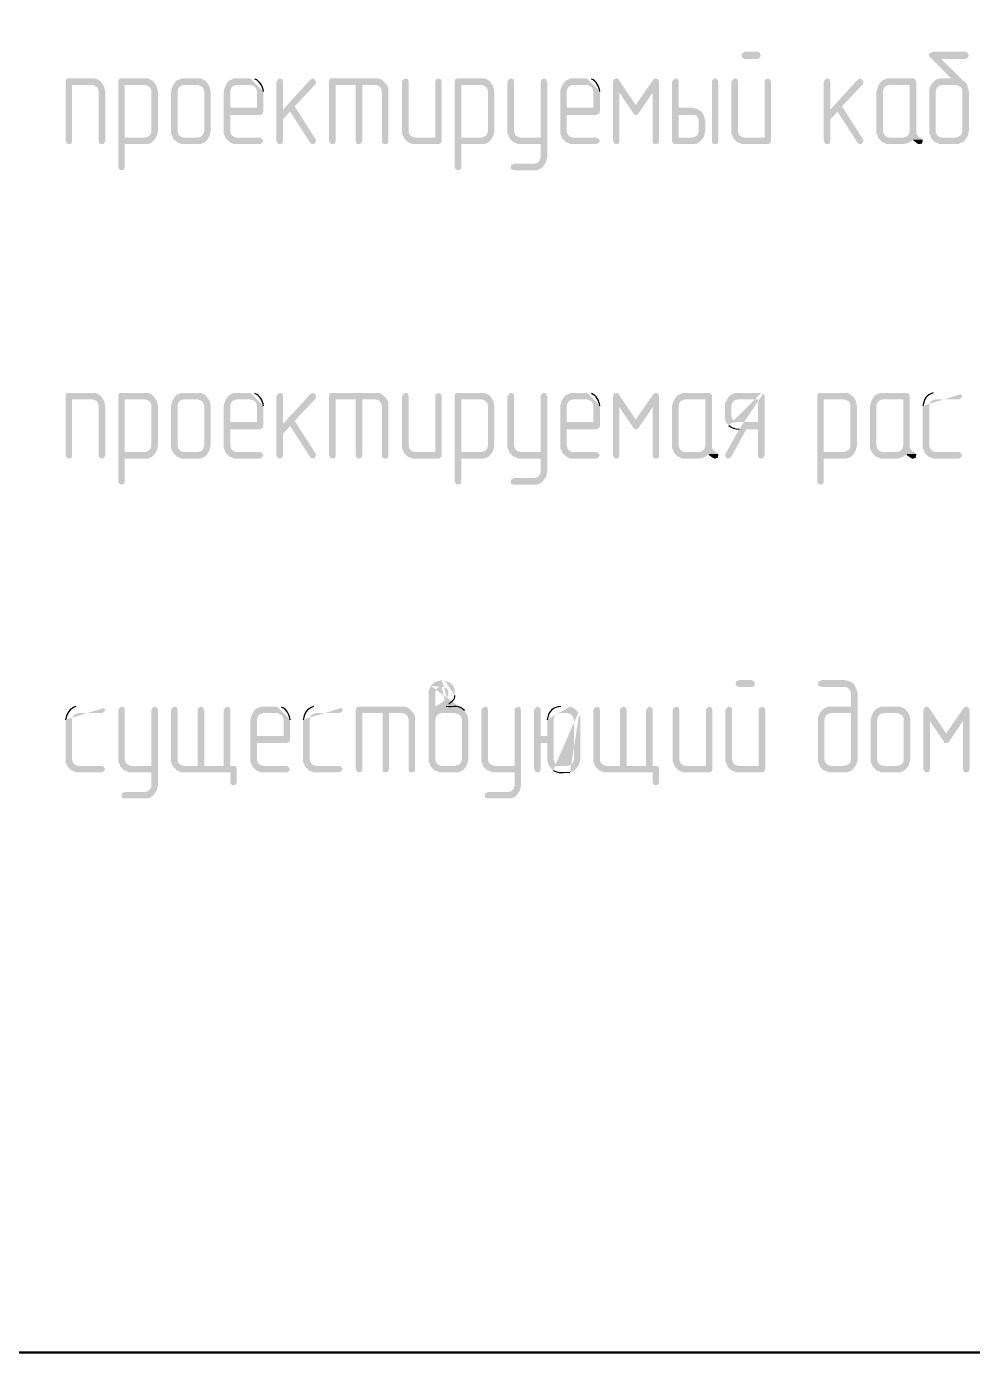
# Model space of a CAD drawing. Header units: millimetres. Extents: x -211 to 10565, y -2293 to 2244.
# Drawn here: x 5166.01 to 5196.76, y -361.25 to -318.16 of the extents above; entities that cross this region are included whole.
import ezdxf

# ---------------------------------------------------------------- set-up
doc = ezdxf.new("R2010")
doc.units = ezdxf.units.MM
doc.layers.add('PDF _Геометрия', color=7, linetype='Continuous')
doc.layers.add('PDF _Сплошная заливка', color=7, linetype='Continuous')

msp = doc.modelspace()

# ---------------------------------------------------------------- hatches: boundary and pattern name
at = {"layer": 'PDF _Сплошная заливка', "transparency": 33554559}
for points in [[(5189.771, -318.975), (5189.348, -318.975), (5189.348, -318.996), (5189.284, -319.018), (5189.242, -319.102), (5189.284, -319.166), (5189.348, -319.208), (5189.792, -319.208), (5189.856, -319.166), (5189.877, -319.102), (5189.856, -319.018)], [(5196.542, -318.975), (5195.463, -318.975), (5195.463, -318.996), (5195.378, -319.018), (5195.336, -319.081), (5195.357, -319.123), (5196.077, -319.843), (5195.696, -319.843), (5195.632, -319.864), (5195.548, -319.906), (5195.421, -320.033), (5195.4, -320.097), (5195.357, -320.181), (5195.357, -321.641), (5195.4, -321.705), (5195.421, -321.79), (5195.78, -321.768), (5195.696, -321.747), (5195.632, -321.705), (5195.59, -321.641), (5195.569, -321.557), (5195.569, -320.266), (5195.59, -320.181), (5195.632, -320.118), (5195.696, -320.076), (5195.78, -320.054), (5196.204, -320.054), (5196.585, -320.033), (5196.521, -319.97), (5195.738, -319.208), (5196.542, -319.208), (5196.606, -319.166), (5196.648, -319.102), (5196.606, -319.018)], [(5168.145, -319.843), (5167.362, -319.843), (5167.299, -319.864), (5167.277, -319.949), (5167.277, -321.874), (5167.32, -321.959), (5167.383, -321.98), (5167.468, -321.959), (5167.489, -321.874), (5167.489, -320.054), (5168.145, -320.054), (5168.484, -320.033), (5168.441, -319.97), (5168.378, -319.906), (5168.293, -319.864), (5168.23, -319.843)], [(5168.484, -320.033), (5168.145, -320.054), (5168.208, -320.076), (5168.293, -320.118), (5168.335, -320.181), (5168.357, -320.266), (5168.357, -321.874), (5168.378, -321.959), (5168.462, -321.98), (5168.526, -321.959), (5168.568, -321.874), (5168.568, -320.266), (5168.526, -320.097)], [(5169.859, -319.843), (5169.076, -319.843), (5169.013, -319.864), (5168.991, -319.949), (5168.991, -322.742), (5169.034, -322.805), (5169.097, -322.826), (5169.182, -322.805), (5169.203, -322.721), (5169.203, -321.98), (5169.944, -321.98), (5170.007, -321.959), (5170.092, -321.916), (5170.155, -321.853), (5170.198, -321.79), (5169.203, -321.768), (5169.203, -320.054), (5169.859, -320.054), (5170.198, -320.033), (5170.155, -319.97), (5170.092, -319.906), (5170.007, -319.864), (5169.944, -319.843)], [(5170.198, -320.033), (5169.859, -320.054), (5169.922, -320.076), (5170.007, -320.118), (5170.049, -320.181), (5170.071, -320.266), (5170.071, -321.557), (5170.049, -321.641), (5170.007, -321.705), (5169.922, -321.747), (5169.859, -321.768), (5169.203, -321.768), (5170.198, -321.79), (5170.24, -321.726), (5170.282, -321.557), (5170.282, -320.266), (5170.24, -320.097)], [(5170.79, -320.033), (5170.748, -320.118), (5170.727, -320.181), (5170.705, -320.266), (5170.705, -321.641), (5170.748, -321.726), (5170.769, -321.79), (5171.129, -321.768), (5171.044, -321.747), (5170.98, -321.705), (5170.938, -321.641), (5170.917, -321.557), (5170.917, -320.266), (5170.938, -320.181), (5170.98, -320.118), (5171.044, -320.076), (5171.129, -320.054), (5171.573, -320.054)], [(5171.573, -319.843), (5171.044, -319.843), (5170.959, -319.885), (5170.896, -319.906), (5170.832, -319.97), (5170.79, -320.033), (5171.573, -320.054), (5171.636, -320.076), (5171.721, -320.118), (5171.763, -320.181), (5171.785, -320.266), (5171.785, -321.557), (5171.763, -321.641), (5171.721, -321.705), (5171.658, -321.747), (5171.573, -321.768), (5171.129, -321.768), (5170.769, -321.79), (5170.896, -321.916), (5170.959, -321.938), (5171.044, -321.98), (5171.636, -321.98), (5171.721, -321.959), (5171.806, -321.916), (5171.869, -321.853), (5171.954, -321.726), (5171.996, -321.557), (5171.996, -320.266), (5171.975, -320.181), (5171.954, -320.097), (5171.869, -319.97), (5171.806, -319.906), (5171.721, -319.864), (5171.658, -319.843)], [(5172.504, -320.033), (5172.462, -320.118), (5172.441, -320.181), (5172.419, -320.266), (5172.419, -321.641), (5172.462, -321.726), (5172.483, -321.79), (5172.546, -321.853), (5172.61, -321.916), (5172.673, -321.938), (5172.758, -321.98), (5173.604, -321.98), (5173.668, -321.938), (5173.71, -321.874), (5173.668, -321.811), (5173.604, -321.768), (5172.843, -321.768), (5172.758, -321.747), (5172.694, -321.705), (5172.652, -321.641), (5172.631, -321.557), (5172.631, -321.028), (5173.604, -321.028), (5173.626, -321.007), (5173.689, -320.985), (5173.71, -320.901), (5172.631, -320.795), (5172.631, -320.266), (5172.652, -320.181), (5172.694, -320.118), (5172.758, -320.076), (5172.843, -320.054), (5173.287, -320.054)], [(5174.239, -319.843), (5174.176, -319.885), (5174.133, -319.949), (5174.133, -321.874), (5174.176, -321.959), (5174.239, -321.98), (5174.324, -321.959), (5174.345, -321.874), (5174.345, -321.176), (5174.578, -320.922), (5174.345, -320.858), (5174.345, -319.949), (5174.324, -319.864)], [(5175.318, -319.843), (5175.234, -319.885), (5174.345, -320.858), (5174.578, -320.922), (5175.234, -321.938), (5175.255, -321.959), (5175.318, -321.98), (5175.382, -321.959), (5175.424, -321.874), (5175.403, -321.811), (5174.726, -320.753), (5175.403, -320.033), (5175.424, -319.949), (5175.382, -319.885)], [(5177.35, -319.843), (5175.932, -319.843), (5175.869, -319.864), (5175.847, -319.949), (5175.847, -321.874), (5175.89, -321.959), (5175.953, -321.98), (5176.038, -321.959), (5176.059, -321.874), (5176.059, -320.054), (5177.35, -320.054), (5177.709, -320.033), (5177.583, -319.906), (5177.519, -319.864), (5177.434, -319.843)], [(5176.927, -320.054), (5176.715, -320.054), (5176.715, -321.874), (5176.736, -321.959), (5176.821, -321.98), (5176.884, -321.959), (5176.927, -321.874)], [(5177.709, -320.033), (5177.35, -320.054), (5177.434, -320.076), (5177.498, -320.118), (5177.54, -320.181), (5177.561, -320.266), (5177.561, -321.874), (5177.583, -321.959), (5177.667, -321.98), (5177.752, -321.959), (5177.773, -321.874), (5177.773, -320.181), (5177.752, -320.097)], [(5178.323, -319.843), (5178.26, -319.885), (5178.217, -319.949), (5178.217, -321.641), (5178.26, -321.726), (5178.281, -321.79), (5178.641, -321.768), (5178.556, -321.747), (5178.492, -321.705), (5178.45, -321.641), (5178.429, -321.557), (5178.429, -319.949), (5178.408, -319.864)], [(5179.402, -319.843), (5179.318, -319.885), (5179.297, -319.949), (5179.297, -321.768), (5178.641, -321.768), (5178.281, -321.79), (5178.408, -321.916), (5178.471, -321.938), (5178.556, -321.98), (5179.423, -321.98), (5179.487, -321.938), (5179.508, -321.874), (5179.508, -319.949), (5179.466, -319.864)], [(5180.799, -319.843), (5180.016, -319.843), (5179.952, -319.864), (5179.931, -319.949), (5179.931, -322.742), (5179.974, -322.805), (5180.037, -322.826), (5180.122, -322.805), (5180.143, -322.721), (5180.143, -321.98), (5180.884, -321.98), (5180.947, -321.959), (5181.032, -321.916), (5181.095, -321.853), (5181.137, -321.79), (5180.143, -321.768), (5180.143, -320.054), (5180.799, -320.054), (5181.137, -320.033), (5181.095, -319.97), (5181.032, -319.906), (5180.947, -319.864), (5180.884, -319.843)], [(5181.137, -320.033), (5180.799, -320.054), (5180.862, -320.076), (5180.947, -320.118), (5180.989, -320.181), (5181.011, -320.266), (5181.011, -321.557), (5180.989, -321.641), (5180.947, -321.705), (5180.862, -321.747), (5180.799, -321.768), (5180.143, -321.768), (5181.137, -321.79), (5181.18, -321.726), (5181.222, -321.557), (5181.222, -320.266), (5181.18, -320.097)], [(5181.751, -319.843), (5181.688, -319.885), (5181.645, -319.949), (5181.645, -321.641), (5181.688, -321.705), (5181.709, -321.79), (5182.069, -321.768), (5182.005, -321.747), (5181.92, -321.705), (5181.878, -321.641), (5181.857, -321.557), (5181.857, -319.949), (5181.836, -319.864)], [(5182.83, -319.843), (5182.746, -319.885), (5182.725, -319.949), (5182.725, -321.768), (5182.069, -321.768), (5181.709, -321.79), (5181.836, -321.916), (5181.92, -321.938), (5181.984, -321.98), (5182.725, -321.98), (5182.725, -322.403), (5182.703, -322.488), (5182.661, -322.551), (5182.598, -322.594), (5182.513, -322.615), (5181.857, -322.615), (5181.772, -322.657), (5181.751, -322.721), (5181.772, -322.805), (5181.857, -322.826), (5182.598, -322.826), (5182.661, -322.805), (5182.746, -322.763), (5182.809, -322.699), (5182.894, -322.572), (5182.936, -322.403), (5182.936, -319.949), (5182.894, -319.864)], [(5183.444, -320.033), (5183.402, -320.118), (5183.38, -320.181), (5183.359, -320.266), (5183.359, -321.641), (5183.402, -321.726), (5183.423, -321.79), (5183.55, -321.916), (5183.613, -321.938), (5183.698, -321.98), (5184.544, -321.98), (5184.608, -321.938), (5184.65, -321.874), (5184.608, -321.811), (5184.544, -321.768), (5183.783, -321.768), (5183.698, -321.747), (5183.634, -321.705), (5183.592, -321.641), (5183.571, -321.557), (5183.571, -321.028), (5184.544, -321.028), (5184.565, -321.007), (5184.629, -320.985), (5184.65, -320.901), (5183.571, -320.795), (5183.571, -320.266), (5183.592, -320.181), (5183.634, -320.118), (5183.698, -320.076), (5183.783, -320.054), (5184.227, -320.054)], [(5185.179, -319.843), (5185.116, -319.864), (5185.073, -319.949), (5185.285, -320.308), (5185.729, -320.964), (5185.814, -320.71), (5185.264, -319.885), (5185.221, -319.843)], [(5185.073, -319.949), (5185.073, -321.874), (5185.116, -321.959), (5185.179, -321.98), (5185.264, -321.959), (5185.285, -321.874), (5185.285, -320.308)], [(5186.47, -319.843), (5186.449, -319.843), (5186.385, -319.885), (5185.814, -320.71), (5185.729, -320.964), (5185.75, -321.007), (5185.814, -321.028), (5185.856, -321.028), (5185.92, -320.964), (5186.364, -320.308), (5186.576, -319.949), (5186.533, -319.864)], [(5186.576, -319.949), (5186.364, -320.308), (5186.364, -321.874), (5186.385, -321.959), (5186.47, -321.98), (5186.533, -321.959), (5186.555, -321.959), (5186.576, -321.874)], [(5187.105, -319.843), (5187.041, -319.885), (5186.999, -319.949), (5186.999, -321.895), (5187.041, -321.959), (5187.105, -321.98), (5187.718, -321.98), (5187.803, -321.959), (5187.888, -321.916), (5187.951, -321.853), (5187.993, -321.79), (5187.211, -321.768), (5187.211, -321.028), (5187.634, -321.028), (5187.993, -320.985), (5187.951, -320.922), (5187.888, -320.88), (5187.803, -320.837), (5187.74, -320.816), (5187.634, -320.795), (5187.211, -320.795), (5187.211, -319.949), (5187.189, -319.864)], [(5188.396, -319.843), (5188.311, -319.885), (5188.29, -319.949), (5188.29, -321.874), (5188.311, -321.959), (5188.396, -321.98), (5188.459, -321.959), (5188.48, -321.959), (5188.501, -321.874), (5188.501, -319.949), (5188.459, -319.864)], [(5189.03, -319.843), (5188.967, -319.885), (5188.925, -319.949), (5188.925, -321.641), (5188.967, -321.705), (5188.988, -321.79), (5189.348, -321.768), (5189.263, -321.747), (5189.2, -321.705), (5189.157, -321.641), (5189.136, -321.557), (5189.136, -319.949), (5189.115, -319.864)], [(5190.109, -319.843), (5190.025, -319.885), (5190.004, -319.949), (5190.004, -321.768), (5189.348, -321.768), (5188.988, -321.79), (5189.051, -321.853), (5189.115, -321.916), (5189.2, -321.938), (5189.263, -321.98), (5190.131, -321.98), (5190.194, -321.938), (5190.215, -321.874), (5190.215, -319.949), (5190.173, -319.864)], [(5192.035, -319.843), (5191.972, -319.885), (5191.929, -319.949), (5191.929, -321.874), (5191.972, -321.959), (5192.035, -321.98), (5192.12, -321.959), (5192.141, -321.874), (5192.141, -321.176), (5192.374, -320.922), (5192.141, -320.858), (5192.141, -319.949), (5192.12, -319.864)], [(5193.114, -319.843), (5193.03, -319.885), (5192.141, -320.858), (5192.374, -320.922), (5193.03, -321.938), (5193.051, -321.959), (5193.114, -321.98), (5193.178, -321.959), (5193.22, -321.874), (5193.199, -321.811), (5192.522, -320.753), (5193.199, -320.033), (5193.22, -319.949), (5193.178, -319.885)], [(5193.728, -320.033), (5193.686, -320.118), (5193.664, -320.181), (5193.643, -320.266), (5193.643, -321.641), (5193.686, -321.726), (5193.707, -321.79), (5193.77, -321.853), (5193.834, -321.916), (5193.897, -321.938), (5193.982, -321.98), (5194.532, -321.98), (5194.617, -321.959), (5194.68, -321.938), (5194.765, -321.895), (5194.828, -321.832), (5195.146, -321.832), (5195.082, -321.768), (5194.066, -321.768), (5193.982, -321.747), (5193.918, -321.705), (5193.876, -321.641), (5193.855, -321.557), (5193.855, -320.266), (5193.876, -320.181), (5193.918, -320.118), (5193.982, -320.076), (5194.066, -320.054), (5194.722, -320.054)], [(5194.828, -319.843), (5193.982, -319.843), (5193.897, -319.885), (5193.834, -319.906), (5193.77, -319.97), (5193.728, -320.033), (5194.722, -320.054), (5194.722, -321.557), (5194.701, -321.641), (5194.659, -321.705), (5194.596, -321.747), (5194.511, -321.768), (5194.066, -321.768), (5195.082, -321.768), (5195.019, -321.747), (5194.976, -321.684), (5194.934, -321.641), (5194.934, -319.927), (5194.892, -319.864)], [(5196.585, -320.033), (5196.204, -320.054), (5196.288, -320.076), (5196.373, -320.118), (5196.415, -320.181), (5196.436, -320.266), (5196.436, -321.557), (5196.415, -321.641), (5196.373, -321.705), (5196.288, -321.747), (5196.204, -321.768), (5195.78, -321.768), (5195.421, -321.79), (5195.548, -321.916), (5195.632, -321.938), (5195.696, -321.98), (5196.31, -321.98), (5196.373, -321.938), (5196.458, -321.916), (5196.521, -321.853), (5196.606, -321.726), (5196.648, -321.557), (5196.648, -320.266), (5196.627, -320.202), (5196.606, -320.118)], [(5187.993, -320.985), (5187.634, -321.028), (5187.718, -321.028), (5187.803, -321.07), (5187.845, -321.155), (5187.866, -321.239), (5187.866, -321.557), (5187.845, -321.641), (5187.803, -321.705), (5187.718, -321.747), (5187.634, -321.768), (5187.211, -321.768), (5187.993, -321.79), (5188.036, -321.726), (5188.078, -321.557), (5188.078, -321.239), (5188.036, -321.07)], [(5195.146, -321.832), (5194.828, -321.832), (5194.849, -321.874), (5194.913, -321.916), (5194.934, -321.938), (5195.019, -321.98), (5195.04, -321.98), (5195.125, -321.959), (5195.146, -321.874)], [(5168.145, -330.063), (5167.362, -330.063), (5167.299, -330.084), (5167.277, -330.169), (5167.277, -332.095), (5167.32, -332.179), (5167.383, -332.2), (5167.468, -332.179), (5167.489, -332.095), (5167.489, -330.275), (5168.145, -330.275), (5168.484, -330.254), (5168.441, -330.19), (5168.378, -330.127), (5168.293, -330.084), (5168.23, -330.063)], [(5169.859, -330.063), (5169.076, -330.063), (5169.013, -330.084), (5168.991, -330.169), (5168.991, -332.962), (5169.034, -333.026), (5169.097, -333.047), (5169.182, -333.026), (5169.203, -332.941), (5169.203, -332.2), (5169.944, -332.2), (5170.007, -332.179), (5170.092, -332.137), (5170.155, -332.073), (5170.198, -332.01), (5169.203, -331.989), (5169.203, -330.275), (5169.859, -330.275), (5170.198, -330.254), (5170.155, -330.19), (5170.092, -330.127), (5170.007, -330.084), (5169.944, -330.063)], [(5171.573, -330.063), (5171.044, -330.063), (5170.959, -330.106), (5170.896, -330.127), (5170.832, -330.19), (5170.79, -330.254), (5171.573, -330.275), (5171.636, -330.296), (5171.721, -330.338), (5171.763, -330.402), (5171.785, -330.486), (5171.785, -331.777), (5171.763, -331.862), (5171.721, -331.925), (5171.658, -331.968), (5171.573, -331.989), (5171.129, -331.989), (5170.769, -332.01), (5170.896, -332.137), (5170.959, -332.158), (5171.044, -332.2), (5171.636, -332.2), (5171.721, -332.179), (5171.806, -332.137), (5171.869, -332.073), (5171.954, -331.947), (5171.975, -331.862), (5171.996, -331.777), (5171.996, -330.486), (5171.954, -330.317), (5171.869, -330.19), (5171.806, -330.127), (5171.721, -330.084), (5171.658, -330.063)], [(5174.239, -330.063), (5174.176, -330.106), (5174.133, -330.169), (5174.133, -332.095), (5174.176, -332.179), (5174.239, -332.2), (5174.324, -332.179), (5174.345, -332.095), (5174.345, -331.396), (5174.578, -331.142), (5174.345, -331.079), (5174.345, -330.169), (5174.324, -330.084)], [(5175.318, -330.063), (5175.234, -330.106), (5174.345, -331.079), (5174.578, -331.142), (5175.234, -332.158), (5175.255, -332.179), (5175.318, -332.2), (5175.382, -332.179), (5175.424, -332.095), (5175.403, -332.031), (5174.726, -330.973), (5175.403, -330.254), (5175.424, -330.169), (5175.382, -330.106)], [(5177.35, -330.063), (5175.932, -330.063), (5175.869, -330.084), (5175.847, -330.169), (5175.847, -332.095), (5175.89, -332.179), (5175.953, -332.2), (5176.038, -332.179), (5176.059, -332.095), (5176.059, -330.275), (5177.35, -330.275), (5177.709, -330.254), (5177.583, -330.127), (5177.519, -330.084), (5177.434, -330.063)], [(5178.323, -330.063), (5178.26, -330.106), (5178.217, -330.169), (5178.217, -331.862), (5178.26, -331.947), (5178.281, -332.01), (5178.641, -331.989), (5178.556, -331.968), (5178.492, -331.925), (5178.45, -331.862), (5178.429, -331.777), (5178.429, -330.169), (5178.408, -330.084)], [(5179.402, -330.063), (5179.318, -330.106), (5179.297, -330.169), (5179.297, -331.989), (5178.641, -331.989), (5178.281, -332.01), (5178.408, -332.137), (5178.471, -332.158), (5178.556, -332.2), (5179.423, -332.2), (5179.487, -332.158), (5179.508, -332.095), (5179.508, -330.169), (5179.466, -330.084)], [(5180.799, -330.063), (5180.016, -330.063), (5179.952, -330.084), (5179.931, -330.169), (5179.931, -332.962), (5179.974, -333.026), (5180.037, -333.047), (5180.122, -333.026), (5180.143, -332.941), (5180.143, -332.2), (5180.884, -332.2), (5180.947, -332.179), (5181.032, -332.137), (5181.095, -332.073), (5181.137, -332.01), (5180.143, -331.989), (5180.143, -330.275), (5180.799, -330.275), (5181.137, -330.254), (5181.095, -330.19), (5181.032, -330.127), (5180.947, -330.084), (5180.884, -330.063)], [(5181.751, -330.063), (5181.688, -330.106), (5181.645, -330.169), (5181.645, -331.862), (5181.688, -331.925), (5181.709, -332.01), (5182.069, -331.989), (5182.005, -331.968), (5181.92, -331.925), (5181.878, -331.862), (5181.857, -331.777), (5181.857, -330.169), (5181.836, -330.084)], [(5182.83, -330.063), (5182.746, -330.106), (5182.725, -330.169), (5182.725, -331.989), (5182.069, -331.989), (5181.709, -332.01), (5181.836, -332.137), (5181.92, -332.158), (5181.984, -332.2), (5182.725, -332.2), (5182.725, -332.624), (5182.703, -332.708), (5182.661, -332.772), (5182.598, -332.814), (5182.513, -332.835), (5181.857, -332.835), (5181.772, -332.878), (5181.751, -332.941), (5181.772, -333.026), (5181.857, -333.047), (5182.598, -333.047), (5182.661, -333.026), (5182.746, -332.983), (5182.809, -332.92), (5182.894, -332.793), (5182.936, -332.624), (5182.936, -330.169), (5182.894, -330.084)], [(5185.179, -330.063), (5185.116, -330.084), (5185.073, -330.169), (5185.285, -330.529), (5185.729, -331.185), (5185.814, -330.931), (5185.264, -330.106), (5185.221, -330.063)], [(5186.47, -330.063), (5186.449, -330.063), (5186.385, -330.106), (5185.814, -330.931), (5185.729, -331.185), (5185.75, -331.227), (5185.814, -331.248), (5185.856, -331.248), (5185.92, -331.185), (5186.364, -330.529), (5186.576, -330.169), (5186.533, -330.084)], [(5188.184, -330.063), (5187.337, -330.063), (5187.253, -330.106), (5187.189, -330.127), (5187.126, -330.19), (5187.084, -330.254), (5188.078, -330.275), (5188.078, -331.777), (5188.057, -331.862), (5188.015, -331.925), (5187.951, -331.968), (5187.866, -331.989), (5187.422, -331.989), (5188.438, -331.989), (5188.374, -331.968), (5188.332, -331.904), (5188.29, -331.862), (5188.29, -330.148), (5188.247, -330.084)], [(5192.585, -330.063), (5191.802, -330.063), (5191.739, -330.084), (5191.718, -330.169), (5191.718, -332.962), (5191.76, -333.026), (5191.823, -333.047), (5191.908, -333.026), (5191.929, -332.941), (5191.929, -332.2), (5192.67, -332.2), (5192.733, -332.179), (5192.818, -332.137), (5192.882, -332.073), (5192.924, -332.01), (5191.929, -331.989), (5191.929, -330.275), (5192.585, -330.275), (5192.924, -330.254), (5192.882, -330.19), (5192.818, -330.127), (5192.733, -330.084), (5192.67, -330.063)], [(5194.617, -330.063), (5193.77, -330.063), (5193.686, -330.106), (5193.622, -330.127), (5193.559, -330.19), (5193.516, -330.254), (5194.511, -330.275), (5194.511, -331.777), (5194.49, -331.862), (5194.447, -331.925), (5194.384, -331.968), (5194.299, -331.989), (5193.855, -331.989), (5194.871, -331.989), (5194.807, -331.968), (5194.765, -331.904), (5194.722, -331.862), (5194.722, -330.148), (5194.68, -330.084)], [(5168.484, -330.254), (5168.145, -330.275), (5168.208, -330.296), (5168.293, -330.338), (5168.335, -330.402), (5168.357, -330.486), (5168.357, -332.095), (5168.378, -332.179), (5168.462, -332.2), (5168.526, -332.179), (5168.568, -332.095), (5168.568, -330.486), (5168.526, -330.317)], [(5170.198, -330.254), (5169.859, -330.275), (5169.922, -330.296), (5170.007, -330.338), (5170.049, -330.402), (5170.071, -330.486), (5170.071, -331.777), (5170.049, -331.862), (5170.007, -331.925), (5169.922, -331.968), (5169.859, -331.989), (5169.203, -331.989), (5170.198, -332.01), (5170.24, -331.947), (5170.282, -331.777), (5170.282, -330.486), (5170.24, -330.317)], [(5170.79, -330.254), (5170.748, -330.338), (5170.727, -330.402), (5170.705, -330.486), (5170.705, -331.862), (5170.748, -331.947), (5170.769, -332.01), (5171.129, -331.989), (5171.044, -331.968), (5170.98, -331.925), (5170.938, -331.862), (5170.917, -331.777), (5170.917, -330.486), (5170.938, -330.402), (5170.98, -330.338), (5171.044, -330.296), (5171.129, -330.275), (5171.573, -330.275)], [(5172.504, -330.254), (5172.462, -330.338), (5172.441, -330.402), (5172.419, -330.486), (5172.419, -331.862), (5172.462, -331.947), (5172.483, -332.01), (5172.546, -332.073), (5172.61, -332.137), (5172.673, -332.158), (5172.758, -332.2), (5173.604, -332.2), (5173.668, -332.158), (5173.71, -332.095), (5173.668, -332.031), (5173.604, -331.989), (5172.843, -331.989), (5172.758, -331.968), (5172.694, -331.925), (5172.652, -331.862), (5172.631, -331.777), (5172.631, -331.248), (5173.604, -331.248), (5173.626, -331.227), (5173.689, -331.206), (5173.71, -331.121), (5172.631, -331.015), (5172.631, -330.486), (5172.652, -330.402), (5172.694, -330.338), (5172.758, -330.296), (5172.843, -330.275), (5173.287, -330.275)], [(5176.927, -330.275), (5176.715, -330.275), (5176.715, -332.095), (5176.736, -332.179), (5176.821, -332.2), (5176.884, -332.179), (5176.927, -332.095)], [(5177.709, -330.254), (5177.35, -330.275), (5177.434, -330.296), (5177.498, -330.338), (5177.54, -330.402), (5177.561, -330.486), (5177.561, -332.095), (5177.583, -332.179), (5177.667, -332.2), (5177.752, -332.179), (5177.773, -332.095), (5177.773, -330.402), (5177.752, -330.317)], [(5181.137, -330.254), (5180.799, -330.275), (5180.862, -330.296), (5180.947, -330.338), (5180.989, -330.402), (5181.011, -330.486), (5181.011, -331.777), (5180.989, -331.862), (5180.947, -331.925), (5180.862, -331.968), (5180.799, -331.989), (5180.143, -331.989), (5181.137, -332.01), (5181.18, -331.947), (5181.222, -331.777), (5181.222, -330.486), (5181.18, -330.317)], [(5183.444, -330.254), (5183.402, -330.338), (5183.38, -330.402), (5183.359, -330.486), (5183.359, -331.862), (5183.402, -331.947), (5183.423, -332.01), (5183.55, -332.137), (5183.613, -332.158), (5183.698, -332.2), (5184.544, -332.2), (5184.608, -332.158), (5184.65, -332.095), (5184.608, -332.031), (5184.544, -331.989), (5183.783, -331.989), (5183.698, -331.968), (5183.634, -331.925), (5183.592, -331.862), (5183.571, -331.777), (5183.571, -331.248), (5184.544, -331.248), (5184.565, -331.227), (5184.629, -331.206), (5184.65, -331.121), (5183.571, -331.015), (5183.571, -330.486), (5183.592, -330.402), (5183.634, -330.338), (5183.698, -330.296), (5183.783, -330.275), (5184.227, -330.275)], [(5185.073, -330.169), (5185.073, -332.095), (5185.116, -332.179), (5185.179, -332.2), (5185.264, -332.179), (5185.285, -332.095), (5185.285, -330.529)], [(5186.576, -330.169), (5186.364, -330.529), (5186.364, -332.095), (5186.385, -332.179), (5186.47, -332.2), (5186.533, -332.179), (5186.555, -332.179), (5186.576, -332.095)], [(5187.084, -330.254), (5187.041, -330.338), (5187.02, -330.402), (5186.999, -330.486), (5186.999, -331.862), (5187.041, -331.947), (5187.062, -332.01), (5187.189, -332.137), (5187.253, -332.158), (5187.337, -332.2), (5187.888, -332.2), (5187.972, -332.179), (5188.036, -332.158), (5188.12, -332.116), (5188.184, -332.052), (5188.501, -332.052), (5188.438, -331.989), (5187.422, -331.989), (5187.337, -331.968), (5187.274, -331.925), (5187.232, -331.862), (5187.211, -331.777), (5187.211, -330.486), (5187.232, -330.402), (5187.274, -330.338), (5187.337, -330.296), (5187.422, -330.275), (5188.078, -330.275)], [(5188.798, -330.254), (5188.755, -330.338), (5188.713, -330.402), (5188.713, -330.889), (5188.734, -330.973), (5188.776, -331.058), (5189.136, -331.015), (5189.051, -331.015), (5188.988, -330.952), (5188.946, -330.889), (5188.925, -330.804), (5188.925, -330.486), (5188.946, -330.402), (5188.988, -330.338), (5189.051, -330.296), (5189.136, -330.275), (5189.792, -330.275)], [(5192.924, -330.254), (5192.585, -330.275), (5192.649, -330.296), (5192.733, -330.338), (5192.776, -330.402), (5192.797, -330.486), (5192.797, -331.777), (5192.776, -331.862), (5192.733, -331.925), (5192.649, -331.968), (5192.585, -331.989), (5191.929, -331.989), (5192.924, -332.01), (5192.966, -331.947), (5193.008, -331.777), (5193.008, -330.486), (5192.966, -330.317)], [(5193.516, -330.254), (5193.474, -330.338), (5193.453, -330.402), (5193.432, -330.486), (5193.432, -331.862), (5193.474, -331.947), (5193.495, -332.01), (5193.622, -332.137), (5193.686, -332.158), (5193.77, -332.2), (5194.32, -332.2), (5194.405, -332.179), (5194.469, -332.158), (5194.553, -332.116), (5194.617, -332.052), (5194.934, -332.052), (5194.871, -331.989), (5193.855, -331.989), (5193.77, -331.968), (5193.707, -331.925), (5193.664, -331.862), (5193.643, -331.777), (5193.643, -330.486), (5193.664, -330.402), (5193.707, -330.338), (5193.77, -330.296), (5193.855, -330.275), (5194.511, -330.275)], [(5189.178, -331.248), (5188.734, -332.052), (5188.713, -332.095), (5188.755, -332.179), (5188.819, -332.2), (5188.882, -332.179), (5188.925, -332.137), (5189.411, -331.248), (5189.792, -331.248)], [(5188.501, -332.052), (5188.184, -332.052), (5188.205, -332.095), (5188.269, -332.137), (5188.29, -332.158), (5188.374, -332.2), (5188.396, -332.2), (5188.48, -332.179), (5188.501, -332.095)], [(5194.934, -332.052), (5194.617, -332.052), (5194.638, -332.095), (5194.701, -332.137), (5194.722, -332.158), (5194.807, -332.2), (5194.828, -332.2), (5194.913, -332.179), (5194.934, -332.095)], [(5189.58, -339.395), (5189.157, -339.395), (5189.157, -339.416), (5189.094, -339.437), (5189.051, -339.522), (5189.094, -339.585), (5189.157, -339.628), (5189.602, -339.628), (5189.665, -339.585), (5189.686, -339.522), (5189.665, -339.437)], [(5192.585, -339.395), (5191.845, -339.395), (5191.845, -339.416), (5191.76, -339.437), (5191.739, -339.522), (5191.76, -339.585), (5191.845, -339.628), (5192.67, -339.628), (5192.755, -339.691), (5192.797, -339.755), (5192.818, -339.839), (5192.818, -340.263), (5192.077, -340.263), (5192.014, -340.284), (5191.929, -340.326), (5191.802, -340.453), (5192.818, -340.474), (5192.818, -341.977), (5192.797, -342.061), (5192.755, -342.125), (5192.67, -342.167), (5192.585, -342.188), (5192.162, -342.188), (5191.802, -342.209), (5191.929, -342.336), (5192.014, -342.357), (5192.077, -342.4), (5192.691, -342.4), (5192.755, -342.379), (5192.839, -342.336), (5192.903, -342.273), (5192.987, -342.146), (5193.03, -341.977), (5193.03, -339.839), (5192.987, -339.67), (5192.945, -339.607), (5192.903, -339.522), (5192.839, -339.48), (5192.755, -339.437), (5192.691, -339.416)], [(5169.097, -340.263), (5169.034, -340.305), (5168.991, -340.368), (5168.991, -342.061), (5169.034, -342.125), (5169.055, -342.209), (5169.415, -342.188), (5169.351, -342.167), (5169.266, -342.125), (5169.224, -342.061), (5169.203, -341.977), (5169.203, -340.368), (5169.182, -340.284)], [(5170.176, -340.263), (5170.092, -340.305), (5170.071, -340.368), (5170.071, -342.188), (5169.415, -342.188), (5169.055, -342.209), (5169.182, -342.336), (5169.266, -342.357), (5169.33, -342.4), (5170.071, -342.4), (5170.071, -342.823), (5170.049, -342.908), (5170.007, -342.971), (5169.944, -343.013), (5169.859, -343.035), (5169.203, -343.035), (5169.118, -343.077), (5169.097, -343.14), (5169.118, -343.225), (5169.203, -343.246), (5169.944, -343.246), (5170.007, -343.225), (5170.092, -343.183), (5170.155, -343.119), (5170.24, -342.992), (5170.282, -342.823), (5170.282, -340.368), (5170.24, -340.284)], [(5170.811, -340.263), (5170.748, -340.305), (5170.705, -340.368), (5170.705, -342.061), (5170.748, -342.146), (5170.769, -342.209), (5170.896, -342.336), (5170.959, -342.357), (5171.044, -342.4), (5172.631, -342.4), (5172.631, -342.717), (5172.673, -342.802), (5172.737, -342.823), (5172.821, -342.781), (5172.843, -342.717), (5172.843, -342.273), (5172.821, -342.209), (5172.737, -342.188), (5171.129, -342.188), (5171.044, -342.167), (5170.98, -342.125), (5170.938, -342.061), (5170.917, -341.977), (5170.917, -340.368), (5170.896, -340.284)], [(5171.679, -340.263), (5171.594, -340.305), (5171.573, -340.368), (5171.573, -342.188), (5171.129, -342.188), (5171.785, -342.188), (5171.785, -340.368), (5171.742, -340.284)], [(5172.525, -340.263), (5172.462, -340.305), (5172.419, -340.368), (5172.419, -342.188), (5171.785, -342.188), (5172.631, -342.188), (5172.631, -340.368), (5172.61, -340.284)], [(5173.372, -340.453), (5173.329, -340.538), (5173.308, -340.601), (5173.287, -340.686), (5173.287, -342.061), (5173.329, -342.146), (5173.35, -342.209), (5173.477, -342.336), (5173.541, -342.357), (5173.626, -342.4), (5174.472, -342.4), (5174.535, -342.357), (5174.578, -342.294), (5174.535, -342.23), (5174.472, -342.188), (5173.71, -342.188), (5173.626, -342.167), (5173.562, -342.125), (5173.52, -342.061), (5173.499, -341.977), (5173.499, -341.448), (5174.472, -341.448), (5174.493, -341.426), (5174.557, -341.405), (5174.578, -341.321), (5173.499, -341.215), (5173.499, -340.686), (5173.52, -340.601), (5173.562, -340.538), (5173.626, -340.495), (5173.71, -340.474), (5174.155, -340.474)], [(5178.217, -340.263), (5176.8, -340.263), (5176.736, -340.284), (5176.715, -340.368), (5176.715, -342.294), (5176.757, -342.379), (5176.821, -342.4), (5176.905, -342.379), (5176.927, -342.294), (5176.927, -340.474), (5178.217, -340.474), (5178.577, -340.453), (5178.514, -340.39), (5178.45, -340.326), (5178.387, -340.284), (5178.302, -340.263)], [(5178.577, -340.453), (5178.217, -340.474), (5178.302, -340.495), (5178.365, -340.538), (5178.408, -340.601), (5178.429, -340.686), (5178.429, -342.294), (5178.45, -342.379), (5178.535, -342.4), (5178.619, -342.379), (5178.641, -342.294), (5178.641, -340.601), (5178.619, -340.516)], [(5180.291, -340.453), (5179.931, -340.474), (5180.016, -340.495), (5180.101, -340.538), (5180.143, -340.601), (5180.164, -340.686), (5180.164, -341.977), (5180.143, -342.061), (5180.101, -342.125), (5180.016, -342.167), (5179.931, -342.188), (5179.508, -342.188), (5179.148, -342.209), (5179.275, -342.336), (5179.36, -342.357), (5179.423, -342.4), (5180.037, -342.4), (5180.101, -342.379), (5180.185, -342.336), (5180.249, -342.273), (5180.333, -342.146), (5180.376, -341.977), (5180.376, -340.686), (5180.333, -340.516)], [(5180.905, -340.263), (5180.841, -340.305), (5180.799, -340.368), (5180.799, -342.061), (5180.841, -342.125), (5180.862, -342.209), (5181.222, -342.188), (5181.159, -342.167), (5181.074, -342.125), (5181.032, -342.061), (5181.011, -341.977), (5181.011, -340.368), (5180.989, -340.284)], [(5181.984, -340.263), (5181.899, -340.305), (5181.878, -340.368), (5181.878, -342.188), (5181.222, -342.188), (5180.862, -342.209), (5180.989, -342.336), (5181.074, -342.357), (5181.137, -342.4), (5181.878, -342.4), (5181.878, -342.823), (5181.857, -342.908), (5181.815, -342.971), (5181.751, -343.013), (5181.666, -343.035), (5181.011, -343.035), (5180.926, -343.077), (5180.905, -343.14), (5180.926, -343.225), (5181.011, -343.246), (5181.751, -343.246), (5181.815, -343.225), (5181.899, -343.183), (5181.963, -343.119), (5182.047, -342.992), (5182.069, -342.908), (5182.09, -342.823), (5182.09, -340.368), (5182.047, -340.284)], [(5182.619, -340.263), (5182.555, -340.305), (5182.513, -340.368), (5182.513, -342.294), (5182.555, -342.379), (5182.619, -342.4), (5182.703, -342.379), (5182.725, -342.294), (5182.725, -341.448), (5182.936, -341.448), (5182.725, -341.215), (5182.725, -340.368), (5182.703, -340.284)], [(5184.544, -340.263), (5184.481, -340.305), (5184.439, -340.368), (5184.439, -342.061), (5184.481, -342.146), (5184.502, -342.209), (5184.565, -342.273), (5184.629, -342.336), (5184.692, -342.357), (5184.777, -342.4), (5186.364, -342.4), (5186.364, -342.717), (5186.406, -342.802), (5186.47, -342.823), (5186.555, -342.781), (5186.576, -342.717), (5186.576, -342.273), (5186.555, -342.209), (5186.47, -342.188), (5184.862, -342.188), (5184.777, -342.167), (5184.714, -342.125), (5184.671, -342.061), (5184.65, -341.977), (5184.65, -340.368), (5184.629, -340.284)], [(5185.412, -340.263), (5185.327, -340.305), (5185.306, -340.368), (5185.306, -342.188), (5184.862, -342.188), (5185.518, -342.188), (5185.518, -340.368), (5185.475, -340.284)], [(5186.258, -340.263), (5186.195, -340.305), (5186.152, -340.368), (5186.152, -342.188), (5185.518, -342.188), (5186.364, -342.188), (5186.364, -340.368), (5186.343, -340.284)], [(5187.126, -340.263), (5187.062, -340.305), (5187.02, -340.368), (5187.02, -342.061), (5187.062, -342.146), (5187.084, -342.209), (5187.443, -342.188), (5187.359, -342.167), (5187.295, -342.125), (5187.253, -342.061), (5187.232, -341.977), (5187.232, -340.368), (5187.211, -340.284)], [(5188.205, -340.263), (5188.12, -340.305), (5188.099, -340.368), (5188.099, -342.188), (5187.443, -342.188), (5187.084, -342.209), (5187.211, -342.336), (5187.274, -342.357), (5187.359, -342.4), (5188.226, -342.4), (5188.29, -342.357), (5188.311, -342.294), (5188.311, -340.368), (5188.269, -340.284)], [(5188.84, -340.263), (5188.776, -340.305), (5188.734, -340.368), (5188.734, -342.061), (5188.776, -342.125), (5188.798, -342.209), (5189.157, -342.188), (5189.073, -342.167), (5189.009, -342.125), (5188.967, -342.061), (5188.946, -341.977), (5188.946, -340.368), (5188.925, -340.284)], [(5189.919, -340.263), (5189.834, -340.305), (5189.813, -340.368), (5189.813, -342.188), (5189.157, -342.188), (5188.798, -342.209), (5188.861, -342.273), (5188.925, -342.336), (5189.009, -342.357), (5189.073, -342.4), (5189.94, -342.4), (5190.004, -342.357), (5190.025, -342.294), (5190.025, -340.368), (5189.983, -340.284)], [(5191.802, -340.453), (5191.781, -340.516), (5191.739, -340.601), (5191.739, -342.061), (5191.781, -342.125), (5191.802, -342.209), (5192.162, -342.188), (5192.077, -342.167), (5192.014, -342.125), (5191.972, -342.061), (5191.95, -341.977), (5191.95, -340.686), (5191.972, -340.601), (5192.014, -340.538), (5192.077, -340.495), (5192.162, -340.474), (5192.818, -340.474)], [(5193.537, -340.453), (5193.495, -340.538), (5193.474, -340.601), (5193.453, -340.686), (5193.453, -342.061), (5193.495, -342.146), (5193.516, -342.209), (5193.876, -342.188), (5193.791, -342.167), (5193.728, -342.125), (5193.686, -342.061), (5193.664, -341.977), (5193.664, -340.686), (5193.686, -340.601), (5193.728, -340.538), (5193.791, -340.495), (5193.876, -340.474), (5194.32, -340.474)], [(5194.32, -340.263), (5193.791, -340.263), (5193.707, -340.305), (5193.643, -340.326), (5193.58, -340.39), (5193.537, -340.453), (5194.32, -340.474), (5194.384, -340.495), (5194.469, -340.538), (5194.511, -340.601), (5194.532, -340.686), (5194.532, -341.977), (5194.511, -342.061), (5194.469, -342.125), (5194.405, -342.167), (5194.32, -342.188), (5193.876, -342.188), (5193.516, -342.209), (5193.643, -342.336), (5193.707, -342.357), (5193.791, -342.4), (5194.384, -342.4), (5194.469, -342.379), (5194.553, -342.336), (5194.617, -342.273), (5194.701, -342.146), (5194.722, -342.061), (5194.744, -341.977), (5194.744, -340.686), (5194.722, -340.601), (5194.701, -340.516), (5194.617, -340.39), (5194.553, -340.326), (5194.469, -340.284), (5194.405, -340.263)], [(5195.273, -340.263), (5195.209, -340.284), (5195.167, -340.368), (5195.378, -340.728), (5195.823, -341.384), (5195.907, -341.13), (5195.357, -340.305), (5195.315, -340.263)], [(5195.167, -340.368), (5195.167, -342.294), (5195.209, -342.379), (5195.273, -342.4), (5195.357, -342.379), (5195.378, -342.294), (5195.378, -340.728)], [(5196.563, -340.263), (5196.542, -340.263), (5196.479, -340.305), (5195.907, -341.13), (5195.823, -341.384), (5195.844, -341.426), (5195.907, -341.448), (5195.95, -341.448), (5196.013, -341.384), (5196.458, -340.728), (5196.669, -340.368), (5196.627, -340.284)], [(5196.669, -340.368), (5196.458, -340.728), (5196.458, -342.294), (5196.479, -342.379), (5196.563, -342.4), (5196.627, -342.379), (5196.648, -342.379), (5196.669, -342.294)], [(5177.794, -340.474), (5177.583, -340.474), (5177.583, -342.294), (5177.604, -342.379), (5177.688, -342.4), (5177.752, -342.379), (5177.794, -342.294)]]:
    msp.add_hatch(color=256, dxfattribs=at).paths.add_polyline_path(points)
h = msp.add_hatch(color=256, dxfattribs=at)
h.paths.add_polyline_path([(5173.287, -319.843), (5172.758, -319.843), (5172.673, -319.885), (5172.61, -319.906), (5172.546, -319.97), (5172.504, -320.033), (5173.287, -320.054), (5173.35, -320.076), (5173.435, -320.118), (5173.477, -320.181), (5173.499, -320.266), (5173.499, -320.795), (5172.631, -320.795), (5173.71, -320.901), (5173.71, -320.266)], flags=0)
h.paths.add_polyline_path([(5173.435, -319.864), (5173.372, -319.843)], flags=0)
h = msp.add_hatch(color=256, dxfattribs=at)
h.paths.add_polyline_path([(5184.227, -319.843), (5183.698, -319.843), (5183.613, -319.885), (5183.55, -319.906), (5183.486, -319.97), (5183.444, -320.033), (5184.227, -320.054), (5184.29, -320.076), (5184.375, -320.118), (5184.417, -320.181), (5184.439, -320.266), (5184.439, -320.795), (5183.571, -320.795), (5184.65, -320.901), (5184.65, -320.266)], flags=0)
h.paths.add_polyline_path([(5184.375, -319.864), (5184.312, -319.843)], flags=0)
h = msp.add_hatch(color=256, dxfattribs=at)
h.paths.add_polyline_path([(5173.287, -330.063), (5172.758, -330.063), (5172.673, -330.106), (5172.61, -330.127), (5172.546, -330.19), (5172.504, -330.254), (5173.287, -330.275), (5173.35, -330.296), (5173.435, -330.338), (5173.477, -330.402), (5173.499, -330.486), (5173.499, -331.015), (5172.631, -331.015), (5173.71, -331.121), (5173.71, -330.486)], flags=0)
h.paths.add_polyline_path([(5173.435, -330.084), (5173.372, -330.063)], flags=0)
h = msp.add_hatch(color=256, dxfattribs=at)
h.paths.add_polyline_path([(5184.227, -330.063), (5183.698, -330.063), (5183.613, -330.106), (5183.55, -330.127), (5183.486, -330.19), (5183.444, -330.254), (5184.227, -330.275), (5184.29, -330.296), (5184.375, -330.338), (5184.417, -330.402), (5184.439, -330.486), (5184.439, -331.015), (5183.571, -331.015), (5184.65, -331.121), (5184.65, -330.486)], flags=0)
h.paths.add_polyline_path([(5184.375, -330.084), (5184.312, -330.063)], flags=0)
h = msp.add_hatch(color=256, dxfattribs=at)
h.paths.add_polyline_path([(5189.898, -330.063), (5189.051, -330.063), (5188.967, -330.106), (5188.903, -330.127), (5188.84, -330.19), (5188.798, -330.254), (5189.792, -330.275), (5189.792, -331.015), (5189.136, -331.015), (5188.776, -331.058), (5188.84, -331.121)], flags=0)
h.paths.add_polyline_path([(5189.178, -331.248), (5189.792, -331.248), (5189.792, -332.095), (5189.813, -332.179), (5189.898, -332.2), (5189.961, -332.179), (5190.004, -332.095), (5190.004, -330.148), (5189.961, -330.084)], flags=0)
h = msp.add_hatch(color=256, dxfattribs=at)
h.paths.add_polyline_path([(5196.331, -330.063), (5195.484, -330.063)], flags=0)
h.paths.add_polyline_path([(5195.146, -330.486), (5195.146, -331.862), (5195.188, -331.947), (5195.209, -332.01), (5195.273, -332.073), (5195.336, -332.137), (5195.4, -332.158), (5195.484, -332.2), (5196.331, -332.2), (5196.394, -332.158), (5196.436, -332.095), (5196.394, -332.031), (5196.331, -331.989), (5195.569, -331.989), (5195.484, -331.968), (5195.421, -331.925), (5195.378, -331.862), (5195.357, -331.777), (5195.357, -330.486), (5195.378, -330.402), (5195.421, -330.338), (5195.484, -330.296), (5195.569, -330.275), (5196.331, -330.275), (5196.394, -330.233), (5196.436, -330.169), (5196.394, -330.106)], flags=0)
h = msp.add_hatch(color=256, dxfattribs=at)
h.paths.add_polyline_path([(5179.148, -339.585), (5179.127, -339.649), (5179.085, -339.734), (5179.085, -342.061), (5179.127, -342.125), (5179.148, -342.209), (5179.508, -342.188), (5179.423, -342.167), (5179.36, -342.125), (5179.318, -342.061), (5179.297, -341.977), (5179.297, -340.686), (5179.318, -340.601), (5179.36, -340.538), (5179.423, -340.495), (5179.508, -340.474), (5179.931, -340.474), (5180.291, -340.453), (5180.249, -340.39)], flags=0)
h.paths.add_polyline_path([(5179.656, -340.263), (5179.297, -340.263), (5179.297, -339.818), (5179.318, -339.734), (5179.36, -339.67), (5179.423, -339.628), (5179.508, -339.628)], flags=0)
h = msp.add_hatch(color=256, dxfattribs=at)
h.paths.add_polyline_path([(5179.508, -339.395), (5179.445, -339.416), (5179.36, -339.437), (5179.297, -339.458), (5179.212, -339.522), (5179.148, -339.585), (5179.508, -339.628), (5179.593, -339.628), (5179.656, -339.67), (5179.677, -339.67), (5179.72, -339.755), (5179.72, -339.903), (5179.677, -339.966), (5179.529, -340.114), (5179.466, -340.157), (5179.297, -340.263), (5179.656, -340.263), (5179.741, -340.178)], flags=0)
h.paths.add_polyline_path([(5179.931, -339.903), (5179.931, -339.712), (5179.91, -339.649), (5179.868, -339.564), (5179.804, -339.501), (5179.677, -339.437), (5179.614, -339.416)], flags=0)
h = msp.add_hatch(color=256, dxfattribs=at)
h.paths.add_polyline_path([(5168.462, -340.263), (5167.616, -340.263)], flags=0)
h.paths.add_polyline_path([(5167.277, -340.686), (5167.277, -342.061), (5167.32, -342.146), (5167.341, -342.209), (5167.404, -342.273), (5167.468, -342.336), (5167.531, -342.357), (5167.616, -342.4), (5168.462, -342.4), (5168.526, -342.357), (5168.568, -342.294), (5168.526, -342.23), (5168.462, -342.188), (5167.701, -342.188), (5167.616, -342.167), (5167.552, -342.125), (5167.51, -342.061), (5167.489, -341.977), (5167.489, -340.686), (5167.51, -340.601), (5167.552, -340.538), (5167.616, -340.495), (5167.701, -340.474), (5168.462, -340.474), (5168.526, -340.432), (5168.568, -340.368), (5168.526, -340.305)], flags=0)
h = msp.add_hatch(color=256, dxfattribs=at)
h.paths.add_polyline_path([(5174.155, -340.263), (5173.626, -340.263), (5173.541, -340.305), (5173.477, -340.326), (5173.414, -340.39), (5173.372, -340.453), (5174.155, -340.474), (5174.218, -340.495), (5174.303, -340.538), (5174.345, -340.601), (5174.366, -340.686), (5174.366, -341.215), (5173.499, -341.215), (5174.578, -341.321), (5174.578, -340.686)], flags=0)
h.paths.add_polyline_path([(5174.303, -340.284), (5174.239, -340.263)], flags=0)
h = msp.add_hatch(color=256, dxfattribs=at)
h.paths.add_polyline_path([(5176.186, -340.263), (5175.34, -340.263)], flags=0)
h.paths.add_polyline_path([(5175.001, -340.686), (5175.001, -342.061), (5175.043, -342.146), (5175.064, -342.209), (5175.128, -342.273), (5175.191, -342.336), (5175.255, -342.357), (5175.34, -342.4), (5176.186, -342.4), (5176.249, -342.357), (5176.292, -342.294), (5176.249, -342.23), (5176.186, -342.188), (5175.424, -342.188), (5175.34, -342.167), (5175.276, -342.125), (5175.234, -342.061), (5175.213, -341.977), (5175.213, -340.686), (5175.234, -340.601), (5175.276, -340.538), (5175.34, -340.495), (5175.424, -340.474), (5176.186, -340.474), (5176.249, -340.432), (5176.292, -340.368), (5176.249, -340.305)], flags=0)
h = msp.add_hatch(color=256, dxfattribs=at)
h.paths.add_polyline_path([(5183.592, -340.263), (5183.38, -340.263)], flags=0)
h.paths.add_polyline_path([(5182.936, -340.686), (5182.936, -341.215), (5182.725, -341.215), (5182.936, -341.448), (5182.936, -341.977), (5182.978, -342.146), (5183.021, -342.209), (5183.38, -342.188), (5183.296, -342.167), (5183.211, -342.125), (5183.169, -342.061), (5183.148, -341.977), (5183.148, -340.686), (5183.169, -340.601), (5183.211, -340.538), (5183.296, -340.495), (5183.38, -340.474), (5183.592, -340.474), (5183.952, -340.453), (5183.825, -340.326), (5183.74, -340.284), (5183.677, -340.263)], flags=0)
h = msp.add_hatch(color=256, dxfattribs=at)
h.paths.add_polyline_path([(5183.952, -340.453), (5183.592, -340.474), (5183.677, -340.495), (5183.74, -340.538), (5183.783, -340.601), (5183.804, -340.686), (5183.804, -341.977), (5183.783, -342.061), (5183.74, -342.125), (5183.677, -342.167), (5183.592, -342.188), (5183.38, -342.188), (5183.021, -342.209), (5183.063, -342.273), (5183.127, -342.336)], flags=0)
h.paths.add_polyline_path([(5183.677, -342.4), (5183.74, -342.379), (5183.825, -342.336), (5183.888, -342.273), (5183.973, -342.146), (5184.015, -341.977), (5184.015, -340.601), (5183.973, -340.538)], flags=0)

# ---------------------------------------------------------------- linework, layer by layer
at = {"layer": 'PDF _Геометрия', "lineweight": 50}
msp.add_lwpolyline([(5097.067, -361.254), (5097.067, -74.34), (5492.132, -74.34), (5492.132, -361.254)], close=True, dxfattribs=at)
at = {"layer": 'PDF _Геометрия', "lineweight": 25}
for points in [[(5173.71, -320.266), (5173.685, -320.103), (5173.601, -319.923), (5173.435, -319.864)], [(5184.65, -320.266), (5184.625, -320.103), (5184.541, -319.923), (5184.375, -319.864)], [(5173.71, -330.486), (5173.685, -330.324), (5173.601, -330.144), (5173.435, -330.084)], [(5184.65, -330.486), (5184.625, -330.324), (5184.541, -330.144), (5184.375, -330.084)], [(5195.484, -330.063), (5195.252, -330.145), (5195.204, -330.253), (5195.146, -330.486)], [(5188.84, -331.121), (5188.953, -331.208), (5189.032, -331.239), (5189.178, -331.248)], [(5179.741, -340.178), (5179.817, -340.104), (5179.95, -340.029), (5179.931, -339.903)], [(5167.616, -340.263), (5167.384, -340.344), (5167.336, -340.452), (5167.277, -340.686)], [(5174.578, -340.686), (5174.552, -340.523), (5174.469, -340.343), (5174.303, -340.284)], [(5175.34, -340.263), (5175.107, -340.344), (5175.059, -340.452), (5175.001, -340.686)], [(5180.249, -340.39), (5180.096, -340.19), (5179.868, -340.29), (5179.656, -340.263)], [(5183.38, -340.263), (5183.138, -340.242), (5182.965, -340.455), (5182.936, -340.686)], [(5183.127, -342.336), (5183.412, -342.448), (5183.286, -342.383), (5183.677, -342.4)]]:
    msp.add_open_spline(points, degree=3, dxfattribs=at)

doc.saveas('drawing.dxf')
